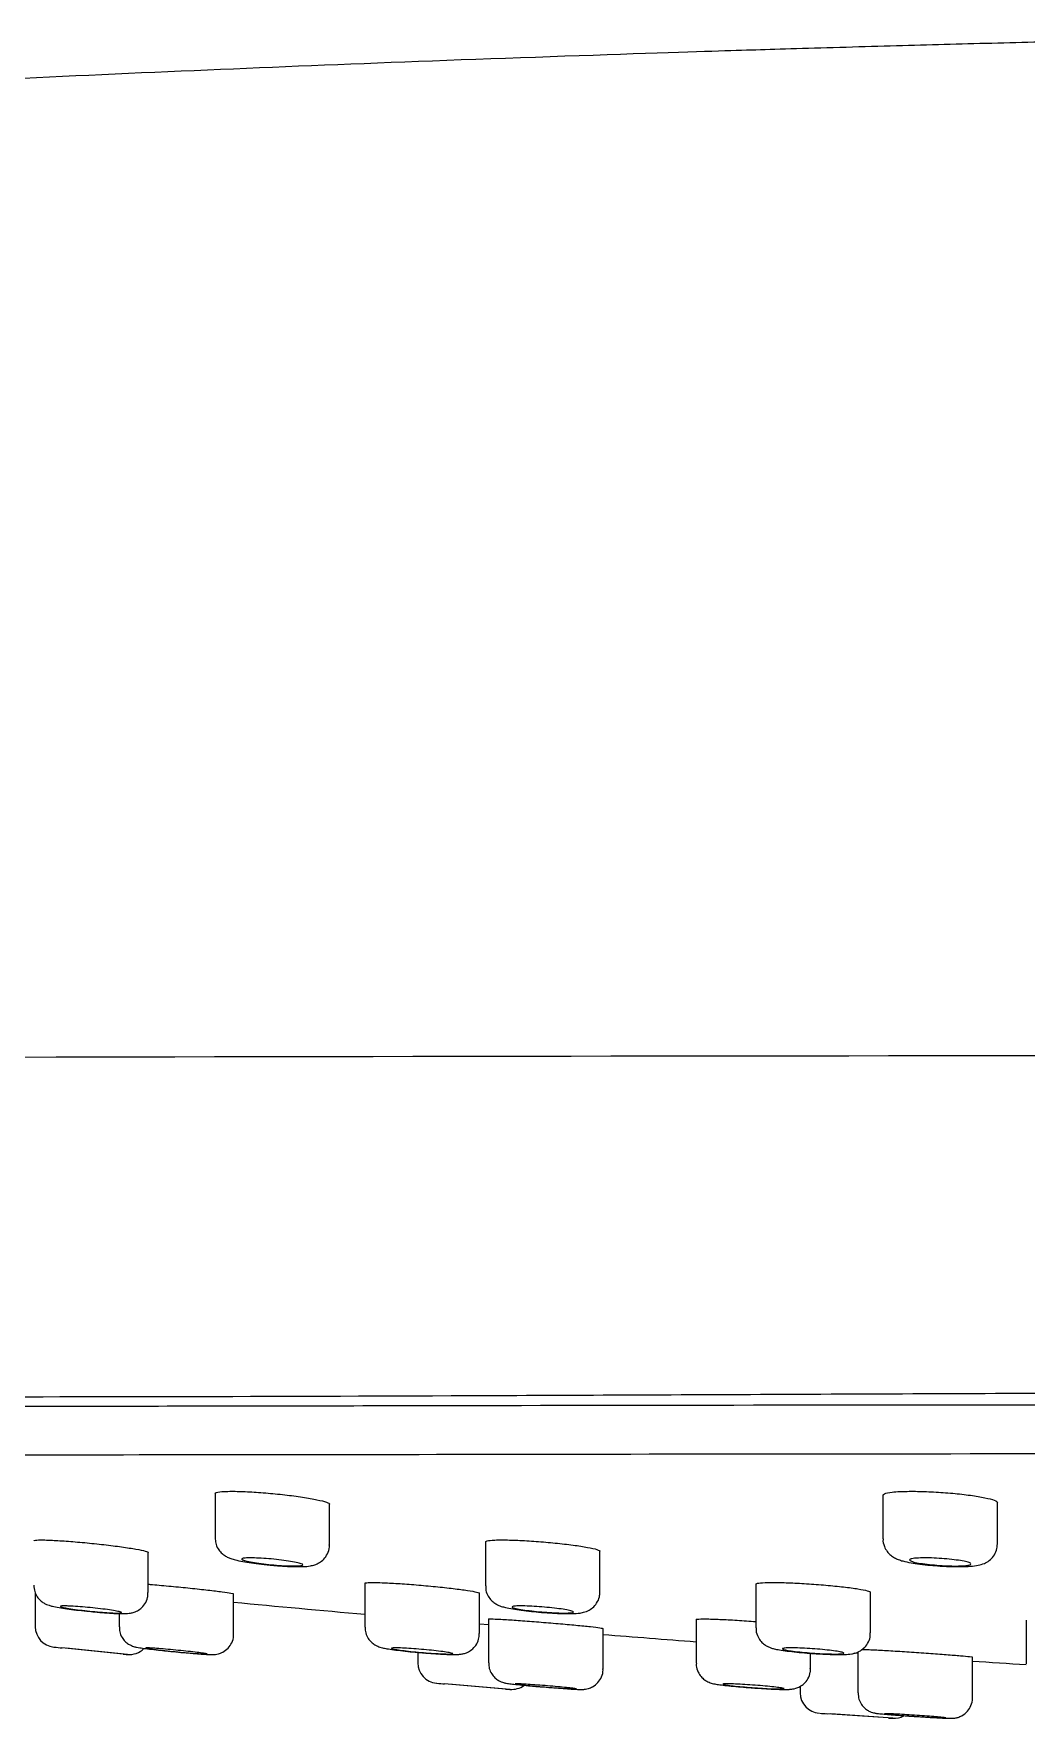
# Model space of a CAD drawing. Header units: millimetres. Extents: x -60 to 7633, y -2614 to 2146.
# Drawn here: x 7092.81 to 7117.08, y -807.65 to -766.47 of the extents above; entities that cross this region are included whole.
import ezdxf

# ---------------------------------------------------------------- set-up
doc = ezdxf.new("R2010")
doc.units = ezdxf.units.MM
doc.layers.get('0').update_dxf_attribs({"color": 250})

msp = doc.modelspace()

# ---------------------------------------------------------------- linework, layer by layer
at = {"linetype": 'Continuous'}
for p, q in [((7097.244, -802.152), (7097.244, -803.239)), ((7100.044, -803.406), (7100.044, -802.413)), ((7113.574, -802.188), (7113.574, -803.263)), ((7116.374, -803.381), (7116.374, -802.374)), ((7095.61, -804.575), (7095.61, -803.591)), ((7103.855, -803.334), (7103.855, -804.412)), ((7106.655, -804.559), (7106.655, -803.564)), ((7100.908, -804.345), (7100.908, -805.422)), ((7110.467, -804.367), (7110.467, -805.436)), ((7092.849, -804.579), (7092.849, -805.409)), ((7097.699, -805.586), (7097.699, -804.602)), ((7103.708, -805.577), (7103.708, -804.589)), ((7113.267, -805.563), (7113.267, -804.566)), ((7094.899, -805.087), (7094.899, -805.413)), ((7103.931, -805.366), (7103.709, -805.347)), ((7103.93, -805.223), (7103.93, -806.293)), ((7109.005, -805.233), (7109.005, -806.301)), ((7117.078, -805.252), (7117.078, -806.313)), ((7106.73, -806.439), (7106.73, -805.453)), ((7094.999, -806.077), (7093.499, -805.927)), ((7095.1, -806.087), (7093.601, -805.937)), ((7102.199, -806.036), (7102.199, -806.29)), ((7111.805, -806.432), (7111.805, -806.069)), ((7112.962, -806.061), (7112.882, -806.055)), ((7112.961, -806.025), (7112.961, -807.026)), ((7115.761, -807.146), (7115.761, -806.152)), ((7104.349, -806.932), (7102.849, -806.805)), ((7104.458, -806.941), (7102.949, -806.813)), ((7111.549, -806.869), (7111.549, -807.024)), ((7113.699, -807.639), (7112.199, -807.535)), ((7113.815, -807.647), (7112.302, -807.542))]:
    msp.add_line(p, q, dxfattribs=at)
for centre, radius, start, end in [((7129.093, -16768.077), 15976.624, 89.909246, 90.1316286), ((7154.399, -208.104), 599.393, 264.571904, 264.879957), ((7093.349, -805.409), 0.5, 180.1011, 264.2623), ((7154.399, -208.104), 599.393, 265.438513, 265.656632), ((7154.399, -207.518), 601.5, 264.171009, 264.189805), ((7154.399, -207.518), 601.5, 264.332432, 264.34154), ((7095.149, -805.59), 0.5, 264.2568, 315.3261), ((7102.699, -806.29), 0.5, 180.1432, 265.1574), ((7154.399, -208.104), 599.393, 266.304077, 266.430157), ((7154.399, -207.518), 601.5, 265.066342, 265.084388), ((7154.399, -207.518), 601.5, 265.226817, 265.236495), ((7104.499, -806.442), 0.5, 265.1517, 306.2691), ((7112.049, -807.024), 0.5, 180.1668, 266.0519), ((7154.399, -207.518), 601.5, 265.960458, 265.977764), ((7154.399, -207.518), 601.5, 266.120043, 266.130366), ((7113.849, -807.148), 0.5, 266.0456, 297.5573)]:
    msp.add_arc(centre, radius, start, end, dxfattribs=at)
for points, degree, knots in [([(7127.257, -766.474), (7118.468, -766.622), (7098.662, -767.128), (7073.865, -768.282), (7058.15, -769.732), (7038.856, -773.618), (7025.044, -777.536), (7017.675, -780.388), (7010.785, -783.607), (7002.498, -788.839), (6998.283, -792.668), (6995.902, -796.268), (6994.839, -799.411), (6994.592, -801.412)], 5, [0, 0, 0, 0, 0, 0, 0.147341, 0.317911, 0.380189, 0.386233, 0.619866, 0.698425, 0.711448, 0.785786, 1, 1, 1, 1, 1, 1]), ([(7063.667, -799.741), (7063.684, -799.741), (7064.281, -799.762), (7066.572, -799.731), (7068.283, -799.708), (7071.699, -799.721), (7072.983, -799.727), (7075.782, -799.74), (7077.302, -799.747), (7080.581, -799.762), (7082.34, -799.77), (7086.099, -799.782), (7088.11, -799.786), (7094.443, -799.79), (7099.017, -799.778), (7106.388, -799.748), (7108.931, -799.736), (7114.194, -799.713), (7116.904, -799.702), (7125.121, -799.679), (7130.771, -799.677), (7139.503, -799.707), (7142.468, -799.722), (7148.419, -799.75), (7151.404, -799.762), (7154.399, -799.762)], 3, [0.00188, 0.00188, 0.00188, 0.00188, 0.125, 0.125, 0.25, 0.25, 0.3125, 0.3125, 0.375, 0.375, 0.4375, 0.4375, 0.5, 0.5, 0.625, 0.625, 0.6875, 0.6875, 0.75, 0.75, 0.875, 0.875, 0.9375, 0.9375, 1, 1, 1, 1]), ([(7244.565, -800.028), (7244.565, -800.028), (7244.418, -800.025), (7243.832, -800.017), (7243.391, -800.012), (7241.644, -799.998), (7239.928, -799.991), (7235.417, -799.992), (7232.582, -799.999), (7226.022, -800.017), (7222.293, -800.028), (7216.02, -800.028), (7213.803, -800.025), (7209.224, -800.017), (7206.856, -800.012), (7199.525, -799.998), (7194.334, -799.991), (7183.325, -799.992), (7177.688, -799.999), (7169.045, -800.013), (7166.132, -800.017), (7160.242, -800.025), (7157.255, -800.028), (7148.391, -800.028), (7142.547, -800.017), (7130.99, -799.999), (7125.247, -799.991), (7114.384, -799.992), (7109.201, -799.999), (7101.809, -800.013), (7099.413, -800.018), (7094.854, -800.025), (7092.678, -800.028), (7088.529, -800.028), (7086.555, -800.025), (7082.814, -800.017), (7081.038, -800.012), (7076.099, -799.998), (7073.335, -799.991), (7069.962, -799.991), (7068.968, -799.993), (7067.246, -799.999), (7066.525, -800.003), (7064.807, -800.017), (7064.233, -800.028), (7064.233, -800.028)], 3, [0, 0, 0, 0, 0.015625, 0.015625, 0.03125, 0.03125, 0.0625, 0.0625, 0.09375, 0.09375, 0.125, 0.125, 0.140625, 0.140625, 0.15625, 0.15625, 0.1875, 0.1875, 0.21875, 0.21875, 0.234375, 0.234375, 0.25, 0.25, 0.28125, 0.28125, 0.3125, 0.3125, 0.34375, 0.34375, 0.359375, 0.359375, 0.375, 0.375, 0.390625, 0.390625, 0.40625, 0.40625, 0.4375, 0.4375, 0.453125, 0.453125, 0.46875, 0.46875, 0.4999856, 0.4999856, 0.4999856, 0.4999856]), ([(7068.148, -801.205), (7068.148, -801.205), (7068.148, -801.205), (7068.15, -801.205), (7068.293, -801.203), (7068.855, -801.197), (7069.274, -801.193), (7070.929, -801.183), (7072.562, -801.178), (7076.924, -801.178), (7079.602, -801.184), (7084.291, -801.193), (7085.969, -801.197), (7089.559, -801.203), (7091.482, -801.205), (7097.495, -801.205), (7101.845, -801.197), (7111.215, -801.183), (7116.284, -801.178), (7126.696, -801.178), (7132.074, -801.183), (7140.406, -801.193), (7143.236, -801.197), (7148.864, -801.203), (7151.675, -801.205), (7160.103, -801.205), (7165.735, -801.197), (7176.889, -801.183), (7182.27, -801.178), (7190.06, -801.178), (7192.609, -801.18), (7197.609, -801.184), (7200.058, -801.187), (7207.094, -801.197), (7211.434, -801.205), (7217.416, -801.205), (7219.331, -801.203), (7222.928, -801.197), (7224.605, -801.193), (7229.285, -801.183), (7231.937, -801.178), (7235.193, -801.178), (7236.149, -801.18), (7237.778, -801.184), (7238.456, -801.187), (7240.091, -801.197), (7240.65, -801.205), (7240.65, -801.205)], 3, [0.4998866, 0.4998866, 0.4998866, 0.4998866, 0.5, 0.5, 0.515625, 0.515625, 0.53125, 0.53125, 0.5625, 0.5625, 0.59375, 0.59375, 0.609375, 0.609375, 0.625, 0.625, 0.65625, 0.65625, 0.6875, 0.6875, 0.71875, 0.71875, 0.734375, 0.734375, 0.75, 0.75, 0.78125, 0.78125, 0.8125, 0.8125, 0.828125, 0.828125, 0.84375, 0.84375, 0.875, 0.875, 0.890625, 0.890625, 0.90625, 0.90625, 0.9375, 0.9375, 0.953125, 0.953125, 0.96875, 0.96875, 1, 1, 1, 1]), ([(7097.244, -802.154), (7097.244, -802.144), (7097.257, -802.135), (7097.283, -802.127), (7097.321, -802.116), (7097.384, -802.108), (7097.47, -802.104), (7097.523, -802.101), (7097.585, -802.1), (7097.654, -802.1)], 3, [0.8753851, 0.8753851, 0.8753851, 0.8753851, 0.9134737, 0.9134737, 0.9134737, 0.9671062, 0.9671062, 0.9671062, 1, 1, 1, 1]), ([(7097.654, -802.1), (7097.764, -802.1), (7097.894, -802.103), (7098.034, -802.11), (7098.174, -802.117), (7098.328, -802.127), (7098.482, -802.14), (7098.637, -802.153), (7098.796, -802.169), (7098.948, -802.186), (7099.101, -802.203), (7099.249, -802.223), (7099.382, -802.243), (7099.516, -802.264), (7099.637, -802.285), (7099.736, -802.306), (7099.835, -802.327), (7099.913, -802.347), (7099.966, -802.366), (7100.017, -802.385), (7100.044, -802.402), (7100.044, -802.417)], 3, [0, 0, 0, 0, 0.0531203, 0.0531203, 0.0531203, 0.1062277, 0.1062277, 0.1062277, 0.1595396, 0.1595396, 0.1595396, 0.2132969, 0.2132969, 0.2132969, 0.2674801, 0.2674801, 0.2674801, 0.3218831, 0.3218831, 0.3218831, 0.375433, 0.375433, 0.375433, 0.375433]), ([(7113.574, -802.193), (7113.574, -802.18), (7113.587, -802.168), (7113.613, -802.158), (7113.649, -802.143), (7113.713, -802.13), (7113.799, -802.12), (7113.852, -802.114), (7113.915, -802.109), (7113.985, -802.106)], 3, [0.8749965, 0.8749965, 0.8749965, 0.8749965, 0.9125318, 0.9125318, 0.9125318, 0.9665301, 0.9665301, 0.9665301, 1, 1, 1, 1]), ([(7113.985, -802.106), (7114.095, -802.101), (7114.225, -802.099), (7114.365, -802.1), (7114.505, -802.102), (7114.659, -802.107), (7114.813, -802.115), (7114.967, -802.123), (7115.127, -802.135), (7115.278, -802.149), (7115.43, -802.163), (7115.578, -802.179), (7115.71, -802.198), (7115.844, -802.216), (7115.965, -802.236), (7116.063, -802.257), (7116.162, -802.277), (7116.241, -802.299), (7116.294, -802.319), (7116.347, -802.34), (7116.374, -802.36), (7116.374, -802.379)], 3, [0, 0, 0, 0, 0.0530304, 0.0530304, 0.0530304, 0.106059, 0.106059, 0.106059, 0.1591347, 0.1591347, 0.1591347, 0.2125356, 0.2125356, 0.2125356, 0.2663948, 0.2663948, 0.2663948, 0.3206492, 0.3206492, 0.3206492, 0.3750186, 0.3750186, 0.3750186, 0.3750186]), ([(7092.81, -803.31), (7092.81, -803.304), (7092.825, -803.298), (7092.852, -803.295), (7092.89, -803.29), (7092.955, -803.287), (7093.041, -803.289), (7093.094, -803.289), (7093.155, -803.291), (7093.224, -803.294)], 3, [0.8748665, 0.8748665, 0.8748665, 0.8748665, 0.9139893, 0.9139893, 0.9139893, 0.9673672, 0.9673672, 0.9673672, 1, 1, 1, 1]), ([(7093.224, -803.294), (7093.335, -803.299), (7093.466, -803.307), (7093.607, -803.317), (7093.748, -803.327), (7093.902, -803.34), (7094.057, -803.355), (7094.213, -803.37), (7094.373, -803.386), (7094.525, -803.404), (7094.678, -803.421), (7094.827, -803.44), (7094.96, -803.458), (7095.093, -803.477), (7095.213, -803.495), (7095.311, -803.512), (7095.409, -803.53), (7095.486, -803.546), (7095.537, -803.56), (7095.585, -803.573), (7095.61, -803.584), (7095.61, -803.593)], 3, [0, 0, 0, 0, 0.0534454, 0.0534454, 0.0534454, 0.1068746, 0.1068746, 0.1068746, 0.1605459, 0.1605459, 0.1605459, 0.2145636, 0.2145636, 0.2145636, 0.2687927, 0.2687927, 0.2687927, 0.3230027, 0.3230027, 0.3230027, 0.3749402, 0.3749402, 0.3749402, 0.3749402]), ([(7097.251, -803.24), (7097.251, -803.286), (7097.252, -803.373), (7097.311, -803.501), (7097.392, -803.604), (7097.482, -803.675), (7097.572, -803.722), (7097.666, -803.756), (7097.788, -803.789), (7097.963, -803.824), (7098.188, -803.858), (7098.409, -803.886), (7098.538, -803.898), (7098.592, -803.903)], 3, [0, 0, 0, 0, 0.06567, 0.14358, 0.211603, 0.274226, 0.336114, 0.41038, 0.518566, 0.656192, 0.787077, 0.924409, 1, 1, 1, 1]), ([(7103.855, -803.336), (7103.855, -803.327), (7103.869, -803.319), (7103.895, -803.312), (7103.932, -803.303), (7103.996, -803.296), (7104.081, -803.292), (7104.134, -803.289), (7104.196, -803.288), (7104.265, -803.288)], 3, [0.8753129, 0.8753129, 0.8753129, 0.8753129, 0.9133587, 0.9133587, 0.9133587, 0.9670069, 0.9670069, 0.9670069, 1, 1, 1, 1]), ([(7104.265, -803.288), (7104.375, -803.288), (7104.506, -803.291), (7104.646, -803.297), (7104.787, -803.303), (7104.94, -803.312), (7105.095, -803.324), (7105.25, -803.335), (7105.41, -803.349), (7105.562, -803.364), (7105.714, -803.38), (7105.863, -803.397), (7105.996, -803.415), (7106.129, -803.433), (7106.25, -803.451), (7106.348, -803.47), (7106.447, -803.488), (7106.526, -803.506), (7106.577, -803.523), (7106.629, -803.539), (7106.655, -803.554), (7106.655, -803.567)], 3, [0, 0, 0, 0, 0.0532509, 0.0532509, 0.0532509, 0.1064918, 0.1064918, 0.1064918, 0.1598921, 0.1598921, 0.1598921, 0.2136386, 0.2136386, 0.2136386, 0.2677151, 0.2677151, 0.2677151, 0.3219608, 0.3219608, 0.3219608, 0.3753562, 0.3753562, 0.3753562, 0.3753562]), ([(7113.576, -803.261), (7113.576, -803.266), (7113.566, -803.324), (7113.6, -803.441), (7113.669, -803.571), (7113.761, -803.665), (7113.857, -803.729), (7113.956, -803.773), (7114.078, -803.811), (7114.245, -803.846), (7114.474, -803.881), (7114.725, -803.909), (7114.886, -803.92), (7114.975, -803.926)], 3, [0, 0, 0, 0, 0.006766, 0.09614, 0.170721, 0.238151, 0.303521, 0.374694, 0.464926, 0.610703, 0.741498, 0.878445, 1, 1, 1, 1]), ([(7098.592, -803.903), (7098.634, -803.907), (7098.751, -803.918), (7098.965, -803.933), (7099.198, -803.942), (7099.406, -803.941), (7099.545, -803.931), (7099.679, -803.901), (7099.797, -803.849), (7099.911, -803.76), (7100, -803.629), (7100.047, -803.498), (7100.039, -803.426), (7100.037, -803.406)], 3, [0, 0, 0, 0, 0.056163, 0.183844, 0.312891, 0.445946, 0.591915, 0.66664, 0.735736, 0.805968, 0.886308, 0.973096, 1, 1, 1, 1]), ([(7114.975, -803.926), (7114.983, -803.927), (7115.072, -803.933), (7115.261, -803.94), (7115.502, -803.942), (7115.721, -803.933), (7115.885, -803.915), (7116.036, -803.875), (7116.173, -803.798), (7116.282, -803.688), (7116.36, -803.542), (7116.368, -803.44), (7116.371, -803.382)], 3, [0, 0, 0, 0, 0.010807, 0.143399, 0.277543, 0.414955, 0.564894, 0.674155, 0.753961, 0.831762, 0.918593, 1, 1, 1, 1]), ([(7098.113, -803.727), (7098.172, -803.727), (7098.242, -803.729), (7098.317, -803.733), (7098.392, -803.737), (7098.475, -803.742), (7098.557, -803.749), (7098.64, -803.756), (7098.725, -803.764), (7098.807, -803.773), (7098.889, -803.783), (7098.968, -803.793), (7099.039, -803.804), (7099.111, -803.815), (7099.176, -803.826), (7099.229, -803.837), (7099.282, -803.848), (7099.324, -803.86), (7099.352, -803.87), (7099.38, -803.88), (7099.394, -803.889), (7099.394, -803.897), (7099.393, -803.905), (7099.378, -803.911), (7099.35, -803.916), (7099.321, -803.921), (7099.279, -803.924), (7099.226, -803.925), (7099.174, -803.926), (7099.109, -803.926), (7099.038, -803.923), (7098.968, -803.921), (7098.888, -803.916), (7098.807, -803.91), (7098.726, -803.904), (7098.641, -803.897), (7098.558, -803.888), (7098.475, -803.88), (7098.392, -803.87), (7098.317, -803.859), (7098.241, -803.849), (7098.171, -803.837), (7098.112, -803.826), (7098.052, -803.815), (7098.002, -803.804), (7097.966, -803.793), (7097.93, -803.783), (7097.906, -803.773), (7097.898, -803.764), (7097.889, -803.755), (7097.895, -803.748), (7097.915, -803.742), (7097.935, -803.736), (7097.969, -803.732), (7098.015, -803.73), (7098.043, -803.728), (7098.077, -803.727), (7098.113, -803.727)], 3, [0, 0, 0, 0, 0.053125, 0.053125, 0.053125, 0.106236, 0.106236, 0.106236, 0.159551, 0.159551, 0.159551, 0.213308, 0.213308, 0.213308, 0.267487, 0.267487, 0.267487, 0.321885, 0.321885, 0.321885, 0.376196, 0.376196, 0.376196, 0.430151, 0.430151, 0.430151, 0.48364, 0.48364, 0.48364, 0.536762, 0.536762, 0.536762, 0.589776, 0.589776, 0.589776, 0.64298, 0.64298, 0.64298, 0.696591, 0.696591, 0.696591, 0.750652, 0.750652, 0.750652, 0.805012, 0.805012, 0.805012, 0.859384, 0.859384, 0.859384, 0.91347, 0.91347, 0.91347, 0.967103, 0.967103, 0.967103, 1, 1, 1, 1]), ([(7114.442, -803.731), (7114.5, -803.728), (7114.57, -803.727), (7114.645, -803.728), (7114.72, -803.728), (7114.802, -803.731), (7114.884, -803.735), (7114.967, -803.74), (7115.052, -803.746), (7115.133, -803.753), (7115.215, -803.761), (7115.294, -803.769), (7115.365, -803.779), (7115.437, -803.789), (7115.502, -803.8), (7115.555, -803.811), (7115.608, -803.822), (7115.651, -803.833), (7115.68, -803.844), (7115.708, -803.855), (7115.724, -803.866), (7115.724, -803.876), (7115.725, -803.885), (7115.71, -803.894), (7115.682, -803.902), (7115.654, -803.909), (7115.613, -803.915), (7115.56, -803.919), (7115.507, -803.923), (7115.443, -803.925), (7115.372, -803.926), (7115.301, -803.926), (7115.222, -803.925), (7115.141, -803.921), (7115.06, -803.918), (7114.975, -803.913), (7114.892, -803.906), (7114.809, -803.9), (7114.727, -803.892), (7114.652, -803.883), (7114.576, -803.874), (7114.506, -803.863), (7114.446, -803.853), (7114.386, -803.842), (7114.336, -803.831), (7114.299, -803.819), (7114.262, -803.808), (7114.238, -803.797), (7114.229, -803.787), (7114.219, -803.777), (7114.224, -803.767), (7114.244, -803.759), (7114.263, -803.751), (7114.297, -803.744), (7114.342, -803.738), (7114.371, -803.735), (7114.404, -803.733), (7114.442, -803.731)], 3, [0, 0, 0, 0, 0.053035, 0.053035, 0.053035, 0.106069, 0.106069, 0.106069, 0.159146, 0.159146, 0.159146, 0.212543, 0.212543, 0.212543, 0.266394, 0.266394, 0.266394, 0.32064, 0.32064, 0.32064, 0.375047, 0.375047, 0.375047, 0.429304, 0.429304, 0.429304, 0.483166, 0.483166, 0.483166, 0.536567, 0.536567, 0.536567, 0.589644, 0.589644, 0.589644, 0.642673, 0.642673, 0.642673, 0.695947, 0.695947, 0.695947, 0.749653, 0.749653, 0.749653, 0.803794, 0.803794, 0.803794, 0.858182, 0.858182, 0.858182, 0.912518, 0.912518, 0.912518, 0.96652, 0.96652, 0.96652, 1, 1, 1, 1]), ([(7092.813, -804.397), (7092.817, -804.454), (7092.825, -804.547), (7092.89, -804.677), (7092.971, -804.769), (7093.055, -804.83), (7093.13, -804.867), (7093.2, -804.892), (7093.287, -804.914), (7093.418, -804.94), (7093.618, -804.971), (7093.848, -805.001), (7094.041, -805.023), (7094.135, -805.032), (7094.15, -805.033)], 3, [0, 0, 0, 0, 0.08002, 0.152721, 0.21544, 0.270839, 0.318981, 0.367691, 0.444033, 0.583559, 0.711869, 0.846369, 0.978278, 1, 1, 1, 1]), ([(7095.603, -804.369), (7095.64, -804.372), (7095.677, -804.376), (7095.716, -804.379), (7095.858, -804.391), (7096.014, -804.405), (7096.17, -804.42), (7096.326, -804.435), (7096.487, -804.451), (7096.639, -804.467), (7096.792, -804.482), (7096.94, -804.499), (7097.071, -804.514), (7097.202, -804.529), (7097.321, -804.543), (7097.416, -804.556), (7097.51, -804.568), (7097.585, -804.579), (7097.633, -804.588), (7097.676, -804.596), (7097.699, -804.602), (7097.699, -804.605)], 3, [0.0391984, 0.0391984, 0.0391984, 0.0391984, 0.0537187, 0.0537187, 0.0537187, 0.1074241, 0.1074241, 0.1074241, 0.1613223, 0.1613223, 0.1613223, 0.2154025, 0.2154025, 0.2154025, 0.2695, 0.2695, 0.2695, 0.323441, 0.323441, 0.323441, 0.3725017, 0.3725017, 0.3725017, 0.3725017]), ([(7100.908, -804.347), (7100.908, -804.341), (7100.922, -804.336), (7100.952, -804.333), (7100.99, -804.329), (7101.056, -804.327), (7101.142, -804.328), (7101.196, -804.329), (7101.258, -804.33), (7101.328, -804.333)], 3, [0.8737552, 0.8737552, 0.8737552, 0.8737552, 0.9137407, 0.9137407, 0.9137407, 0.9671972, 0.9671972, 0.9671972, 1, 1, 1, 1]), ([(7101.328, -804.333), (7101.439, -804.337), (7101.571, -804.344), (7101.713, -804.353), (7101.854, -804.362), (7102.009, -804.373), (7102.164, -804.386), (7102.32, -804.399), (7102.48, -804.413), (7102.632, -804.429), (7102.785, -804.444), (7102.934, -804.46), (7103.066, -804.476), (7103.198, -804.492), (7103.317, -804.508), (7103.414, -804.522), (7103.511, -804.537), (7103.587, -804.551), (7103.636, -804.563), (7103.683, -804.574), (7103.708, -804.584), (7103.708, -804.591)], 3, [0, 0, 0, 0, 0.0535149, 0.0535149, 0.0535149, 0.1070176, 0.1070176, 0.1070176, 0.1607025, 0.1607025, 0.1607025, 0.2146456, 0.2146456, 0.2146456, 0.2687435, 0.2687435, 0.2687435, 0.3228235, 0.3228235, 0.3228235, 0.3738427, 0.3738427, 0.3738427, 0.3738427]), ([(7103.864, -804.412), (7103.863, -804.452), (7103.86, -804.535), (7103.915, -804.661), (7103.994, -804.767), (7104.083, -804.839), (7104.17, -804.886), (7104.254, -804.917), (7104.36, -804.946), (7104.514, -804.976), (7104.729, -805.007), (7104.971, -805.036), (7105.128, -805.05), (7105.215, -805.057)], 3, [0, 0, 0, 0, 0.056323, 0.135049, 0.202596, 0.263502, 0.320739, 0.38362, 0.472053, 0.612937, 0.742859, 0.878927, 1, 1, 1, 1]), ([(7110.467, -804.369), (7110.467, -804.361), (7110.48, -804.354), (7110.506, -804.348), (7110.543, -804.34), (7110.607, -804.334), (7110.692, -804.331), (7110.746, -804.329), (7110.808, -804.328), (7110.877, -804.328)], 3, [0.87525, 0.87525, 0.87525, 0.87525, 0.9132599, 0.9132599, 0.9132599, 0.9669221, 0.9669221, 0.9669221, 1, 1, 1, 1]), ([(7110.877, -804.328), (7110.987, -804.328), (7111.118, -804.33), (7111.259, -804.336), (7111.399, -804.341), (7111.553, -804.349), (7111.708, -804.358), (7111.863, -804.368), (7112.023, -804.38), (7112.175, -804.394), (7112.328, -804.407), (7112.477, -804.422), (7112.609, -804.437), (7112.743, -804.453), (7112.863, -804.469), (7112.961, -804.485), (7113.059, -804.5), (7113.138, -804.516), (7113.189, -804.53), (7113.24, -804.545), (7113.267, -804.558), (7113.267, -804.569)], 3, [0, 0, 0, 0, 0.0533649, 0.0533649, 0.0533649, 0.1067223, 0.1067223, 0.1067223, 0.1601994, 0.1601994, 0.1601994, 0.2139361, 0.2139361, 0.2139361, 0.2679193, 0.2679193, 0.2679193, 0.3220282, 0.3220282, 0.3220282, 0.3752895, 0.3752895, 0.3752895, 0.3752895]), ([(7093.682, -804.904), (7093.741, -804.907), (7093.811, -804.911), (7093.887, -804.917), (7093.962, -804.922), (7094.045, -804.929), (7094.128, -804.937), (7094.211, -804.945), (7094.297, -804.954), (7094.379, -804.963), (7094.461, -804.972), (7094.541, -804.982), (7094.612, -804.992), (7094.683, -805.002), (7094.748, -805.012), (7094.8, -805.021), (7094.852, -805.03), (7094.894, -805.039), (7094.921, -805.046), (7094.948, -805.053), (7094.961, -805.06), (7094.96, -805.065), (7094.959, -805.069), (7094.944, -805.073), (7094.915, -805.074), (7094.886, -805.076), (7094.844, -805.076), (7094.791, -805.075), (7094.738, -805.073), (7094.673, -805.07), (7094.602, -805.065), (7094.531, -805.06), (7094.452, -805.054), (7094.37, -805.047), (7094.288, -805.04), (7094.203, -805.032), (7094.12, -805.023), (7094.036, -805.014), (7093.953, -805.004), (7093.878, -804.994), (7093.802, -804.984), (7093.732, -804.974), (7093.673, -804.965), (7093.614, -804.955), (7093.565, -804.946), (7093.529, -804.938), (7093.494, -804.93), (7093.471, -804.923), (7093.464, -804.917), (7093.456, -804.912), (7093.462, -804.907), (7093.483, -804.905), (7093.503, -804.902), (7093.538, -804.901), (7093.584, -804.901), (7093.612, -804.902), (7093.645, -804.903), (7093.682, -804.904)], 3, [0, 0, 0, 0, 0.053447, 0.053447, 0.053447, 0.106878, 0.106878, 0.106878, 0.160549, 0.160549, 0.160549, 0.214564, 0.214564, 0.214564, 0.268789, 0.268789, 0.268789, 0.322996, 0.322996, 0.322996, 0.376961, 0.376961, 0.376961, 0.430571, 0.430571, 0.430571, 0.483869, 0.483869, 0.483869, 0.537034, 0.537034, 0.537034, 0.590303, 0.590303, 0.590303, 0.643863, 0.643863, 0.643863, 0.697778, 0.697778, 0.697778, 0.751959, 0.751959, 0.751959, 0.806198, 0.806198, 0.806198, 0.860258, 0.860258, 0.860258, 0.913981, 0.913981, 0.913981, 0.967362, 0.967362, 0.967362, 1, 1, 1, 1]), ([(7094.15, -805.033), (7094.228, -805.041), (7094.375, -805.056), (7094.61, -805.074), (7094.825, -805.087), (7095, -805.091), (7095.106, -805.089), (7095.219, -805.071), (7095.325, -805.035), (7095.436, -804.965), (7095.536, -804.854), (7095.602, -804.713), (7095.604, -804.621), (7095.604, -804.575)], 3, [0, 0, 0, 0, 0.103366, 0.226929, 0.351966, 0.480729, 0.609043, 0.664126, 0.72155, 0.784902, 0.857358, 0.939751, 1, 1, 1, 1]), ([(7104.725, -804.901), (7104.784, -804.901), (7104.854, -804.903), (7104.929, -804.906), (7105.004, -804.909), (7105.087, -804.914), (7105.169, -804.92), (7105.252, -804.926), (7105.338, -804.934), (7105.419, -804.942), (7105.501, -804.95), (7105.581, -804.959), (7105.652, -804.969), (7105.724, -804.978), (7105.788, -804.988), (7105.841, -804.998), (7105.894, -805.008), (7105.936, -805.018), (7105.964, -805.026), (7105.991, -805.035), (7106.006, -805.044), (7106.005, -805.05), (7106.005, -805.057), (7105.99, -805.063), (7105.961, -805.067), (7105.933, -805.072), (7105.891, -805.074), (7105.838, -805.075), (7105.785, -805.076), (7105.721, -805.076), (7105.65, -805.073), (7105.579, -805.071), (7105.499, -805.067), (7105.418, -805.062), (7105.337, -805.057), (7105.251, -805.05), (7105.168, -805.043), (7105.085, -805.035), (7105.003, -805.026), (7104.927, -805.017), (7104.852, -805.008), (7104.781, -804.998), (7104.722, -804.988), (7104.663, -804.978), (7104.613, -804.968), (7104.577, -804.959), (7104.541, -804.95), (7104.518, -804.941), (7104.509, -804.933), (7104.501, -804.926), (7104.506, -804.919), (7104.526, -804.914), (7104.546, -804.909), (7104.58, -804.905), (7104.626, -804.903), (7104.655, -804.902), (7104.688, -804.901), (7104.725, -804.901)], 3, [0, 0, 0, 0, 0.053254, 0.053254, 0.053254, 0.106498, 0.106498, 0.106498, 0.159901, 0.159901, 0.159901, 0.213647, 0.213647, 0.213647, 0.267721, 0.267721, 0.267721, 0.321963, 0.321963, 0.321963, 0.376136, 0.376136, 0.376136, 0.430033, 0.430033, 0.430033, 0.48357, 0.48357, 0.48357, 0.536823, 0.536823, 0.536823, 0.589991, 0.589991, 0.589991, 0.643308, 0.643308, 0.643308, 0.696941, 0.696941, 0.696941, 0.750923, 0.750923, 0.750923, 0.805136, 0.805136, 0.805136, 0.859356, 0.859356, 0.859356, 0.913356, 0.913356, 0.913356, 0.967004, 0.967004, 0.967004, 1, 1, 1, 1]), ([(7105.215, -805.057), (7105.223, -805.058), (7105.311, -805.066), (7105.498, -805.078), (7105.737, -805.089), (7105.95, -805.091), (7106.099, -805.085), (7106.22, -805.069), (7106.348, -805.033), (7106.481, -804.951), (7106.583, -804.834), (7106.648, -804.694), (7106.649, -804.602), (7106.648, -804.558)], 3, [0, 0, 0, 0, 0.010894, 0.138364, 0.266282, 0.396217, 0.533426, 0.618213, 0.70681, 0.780675, 0.855862, 0.940459, 1, 1, 1, 1]), ([(7103.93, -805.223), (7103.93, -805.221), (7103.943, -805.219), (7103.967, -805.219), (7104.003, -805.219), (7104.065, -805.22), (7104.149, -805.224), (7104.201, -805.227), (7104.262, -805.23), (7104.329, -805.234)], 3, [0.8769875, 0.8769875, 0.8769875, 0.8769875, 0.9136928, 0.9136928, 0.9136928, 0.9671337, 0.9671337, 0.9671337, 1, 1, 1, 1]), ([(7104.329, -805.234), (7104.439, -805.241), (7104.57, -805.249), (7104.71, -805.259), (7104.851, -805.269), (7105.005, -805.281), (7105.16, -805.293), (7105.316, -805.306), (7105.477, -805.319), (7105.63, -805.333), (7105.783, -805.346), (7105.933, -805.36), (7106.067, -805.372), (7106.201, -805.385), (7106.322, -805.397), (7106.421, -805.408), (7106.519, -805.419), (7106.598, -805.429), (7106.65, -805.436), (7106.702, -805.444), (7106.73, -805.45), (7106.73, -805.453), (7106.73, -805.453), (7106.73, -805.453), (7106.73, -805.453)], 3, [0, 0, 0, 0, 0.0536981, 0.0536981, 0.0536981, 0.1073868, 0.1073868, 0.1073868, 0.1612137, 0.1612137, 0.1612137, 0.2151784, 0.2151784, 0.2151784, 0.2691667, 0.2691667, 0.2691667, 0.3230535, 0.3230535, 0.3230535, 0.3767584, 0.3767584, 0.3767584, 0.376991, 0.376991, 0.376991, 0.376991]), ([(7109.005, -805.235), (7109.005, -805.23), (7109.018, -805.227), (7109.043, -805.224), (7109.08, -805.22), (7109.143, -805.218), (7109.227, -805.219), (7109.28, -805.219), (7109.341, -805.221), (7109.41, -805.223)], 3, [0.87612, 0.87612, 0.87612, 0.87612, 0.9135034, 0.9135034, 0.9135034, 0.9670387, 0.9670387, 0.9670387, 1, 1, 1, 1]), ([(7109.41, -805.223), (7109.52, -805.226), (7109.651, -805.232), (7109.791, -805.239), (7109.932, -805.247), (7110.086, -805.256), (7110.241, -805.267), (7110.316, -805.272), (7110.392, -805.277), (7110.468, -805.283)], 3, [0, 0, 0, 0, 0.0535619, 0.0535619, 0.0535619, 0.1071152, 0.1071152, 0.1071152, 0.1329551, 0.1329551, 0.1329551, 0.1329551]), ([(7094.907, -805.413), (7094.906, -805.457), (7094.906, -805.542), (7094.962, -805.667), (7095.039, -805.766), (7095.122, -805.832), (7095.197, -805.872), (7095.253, -805.892), (7095.295, -805.904), (7095.342, -805.914), (7095.41, -805.925), (7095.541, -805.943), (7095.736, -805.967), (7095.937, -805.989), (7096.055, -806.001), (7096.101, -806.005)], 3, [0, 0, 0, 0, 0.065257, 0.14447, 0.211178, 0.268232, 0.315766, 0.351305, 0.381585, 0.424522, 0.516959, 0.651936, 0.795188, 0.931905, 1, 1, 1, 1]), ([(7096.101, -806.005), (7096.145, -806.01), (7096.261, -806.022), (7096.478, -806.042), (7096.712, -806.062), (7096.916, -806.078), (7097.08, -806.088), (7097.159, -806.091), (7097.245, -806.088), (7097.337, -806.071), (7097.449, -806.028), (7097.568, -805.938), (7097.659, -805.801), (7097.703, -805.673), (7097.694, -805.603), (7097.692, -805.586)], 3, [0, 0, 0, 0, 0.055642, 0.167488, 0.278782, 0.390859, 0.504497, 0.624212, 0.672222, 0.707229, 0.759907, 0.832317, 0.901594, 0.978673, 1, 1, 1, 1]), ([(7100.914, -805.423), (7100.915, -805.474), (7100.919, -805.564), (7100.98, -805.692), (7101.06, -805.788), (7101.145, -805.852), (7101.22, -805.889), (7101.284, -805.912), (7101.353, -805.93), (7101.449, -805.949), (7101.608, -805.973), (7101.825, -806), (7102.076, -806.026), (7102.232, -806.04), (7102.32, -806.047)], 3, [0, 0, 0, 0, 0.068958, 0.140547, 0.201645, 0.254986, 0.300582, 0.341633, 0.397011, 0.494035, 0.620253, 0.754395, 0.881637, 1, 1, 1, 1]), ([(7102.32, -806.047), (7102.325, -806.048), (7102.41, -806.056), (7102.589, -806.068), (7102.817, -806.082), (7103.014, -806.09), (7103.143, -806.09), (7103.233, -806.085), (7103.32, -806.071), (7103.42, -806.037), (7103.527, -805.972), (7103.628, -805.864), (7103.697, -805.723), (7103.701, -805.627), (7103.702, -805.577)], 3, [0, 0, 0, 0, 0.006956, 0.133756, 0.26153, 0.390731, 0.524547, 0.60474, 0.658857, 0.710628, 0.77531, 0.847869, 0.931884, 1, 1, 1, 1]), ([(7110.474, -805.436), (7110.472, -805.462), (7110.467, -805.535), (7110.511, -805.657), (7110.587, -805.77), (7110.675, -805.849), (7110.76, -805.899), (7110.84, -805.93), (7110.926, -805.954), (7111.044, -805.978), (7111.226, -806.005), (7111.455, -806.031), (7111.67, -806.051), (7111.785, -806.058), (7111.823, -806.061)], 3, [0, 0, 0, 0, 0.036572, 0.118962, 0.187926, 0.248819, 0.304049, 0.356837, 0.428299, 0.542434, 0.674229, 0.813005, 0.946273, 1, 1, 1, 1]), ([(7111.823, -806.061), (7111.879, -806.065), (7112.007, -806.074), (7112.229, -806.085), (7112.454, -806.091), (7112.649, -806.089), (7112.771, -806.081), (7112.891, -806.057), (7112.998, -806.016), (7113.11, -805.938), (7113.205, -805.821), (7113.263, -805.684), (7113.261, -805.599), (7113.259, -805.563)], 3, [0, 0, 0, 0, 0.074501, 0.200473, 0.327474, 0.458588, 0.601981, 0.663284, 0.726781, 0.792081, 0.867322, 0.951589, 1, 1, 1, 1]), ([(7095.77, -805.937), (7095.83, -805.941), (7095.901, -805.947), (7095.977, -805.953), (7096.052, -805.96), (7096.135, -805.967), (7096.219, -805.975), (7096.302, -805.983), (7096.388, -805.991), (7096.47, -806), (7096.552, -806.008), (7096.632, -806.017), (7096.703, -806.025), (7096.774, -806.033), (7096.838, -806.041), (7096.89, -806.048), (7096.942, -806.054), (7096.983, -806.06), (7097.01, -806.065), (7097.037, -806.07), (7097.05, -806.073), (7097.049, -806.075), (7097.047, -806.077), (7097.032, -806.078), (7097.003, -806.077), (7096.974, -806.076), (7096.931, -806.074), (7096.878, -806.071), (7096.825, -806.067), (7096.761, -806.062), (7096.69, -806.057), (7096.618, -806.051), (7096.538, -806.044), (7096.457, -806.036), (7096.374, -806.029), (7096.288, -806.021), (7096.205, -806.012), (7096.121, -806.004), (7096.038, -805.995), (7095.963, -805.987), (7095.888, -805.979), (7095.818, -805.971), (7095.759, -805.963), (7095.7, -805.956), (7095.652, -805.949), (7095.616, -805.944), (7095.582, -805.939), (7095.559, -805.934), (7095.552, -805.931), (7095.544, -805.928), (7095.551, -805.927), (7095.571, -805.927), (7095.592, -805.927), (7095.626, -805.928), (7095.672, -805.931), (7095.701, -805.932), (7095.734, -805.934), (7095.77, -805.937)], 3, [0, 0, 0, 0, 0.053707, 0.053707, 0.053707, 0.107401, 0.107401, 0.107401, 0.161288, 0.161288, 0.161288, 0.21536, 0.21536, 0.21536, 0.269458, 0.269458, 0.269458, 0.323407, 0.323407, 0.323407, 0.377099, 0.377099, 0.377099, 0.430541, 0.430541, 0.430541, 0.483849, 0.483849, 0.483849, 0.537196, 0.537196, 0.537196, 0.590737, 0.590737, 0.590737, 0.644544, 0.644544, 0.644544, 0.698573, 0.698573, 0.698573, 0.752683, 0.752683, 0.752683, 0.806694, 0.806694, 0.806694, 0.860472, 0.860472, 0.860472, 0.913984, 0.913984, 0.913984, 0.967316, 0.967316, 0.967316, 1, 1, 1, 1]), ([(7101.779, -805.929), (7101.838, -805.932), (7101.908, -805.935), (7101.984, -805.94), (7102.059, -805.945), (7102.142, -805.951), (7102.225, -805.957), (7102.309, -805.964), (7102.395, -805.972), (7102.476, -805.98), (7102.558, -805.988), (7102.638, -805.997), (7102.709, -806.005), (7102.78, -806.014), (7102.845, -806.022), (7102.897, -806.03), (7102.949, -806.038), (7102.991, -806.045), (7103.018, -806.052), (7103.045, -806.058), (7103.059, -806.064), (7103.058, -806.068), (7103.057, -806.072), (7103.041, -806.075), (7103.013, -806.076), (7102.984, -806.078), (7102.942, -806.078), (7102.889, -806.076), (7102.836, -806.075), (7102.771, -806.072), (7102.7, -806.068), (7102.629, -806.064), (7102.549, -806.059), (7102.468, -806.053), (7102.386, -806.047), (7102.3, -806.039), (7102.217, -806.032), (7102.133, -806.024), (7102.051, -806.015), (7101.975, -806.007), (7101.9, -805.998), (7101.83, -805.99), (7101.771, -805.982), (7101.712, -805.974), (7101.663, -805.966), (7101.627, -805.959), (7101.592, -805.952), (7101.569, -805.946), (7101.561, -805.941), (7101.553, -805.936), (7101.56, -805.932), (7101.58, -805.93), (7101.6, -805.927), (7101.634, -805.926), (7101.68, -805.927), (7101.709, -805.927), (7101.742, -805.928), (7101.779, -805.929)], 3, [0, 0, 0, 0, 0.053511, 0.053511, 0.053511, 0.10701, 0.10701, 0.10701, 0.160689, 0.160689, 0.160689, 0.214625, 0.214625, 0.214625, 0.268719, 0.268719, 0.268719, 0.322799, 0.322799, 0.322799, 0.376699, 0.376699, 0.376699, 0.430333, 0.430333, 0.430333, 0.483734, 0.483734, 0.483734, 0.537035, 0.537035, 0.537035, 0.590413, 0.590413, 0.590413, 0.644008, 0.644008, 0.644008, 0.69787, 0.69787, 0.69787, 0.751931, 0.751931, 0.751931, 0.806034, 0.806034, 0.806034, 0.860005, 0.860005, 0.860005, 0.913724, 0.913724, 0.913724, 0.967188, 0.967188, 0.967188, 1, 1, 1, 1]), ([(7111.336, -805.927), (7111.395, -805.927), (7111.466, -805.928), (7111.541, -805.931), (7111.616, -805.934), (7111.699, -805.938), (7111.782, -805.943), (7111.865, -805.948), (7111.95, -805.955), (7112.032, -805.962), (7112.114, -805.969), (7112.193, -805.977), (7112.265, -805.985), (7112.336, -805.993), (7112.4, -806.002), (7112.453, -806.011), (7112.506, -806.019), (7112.547, -806.027), (7112.575, -806.035), (7112.603, -806.043), (7112.617, -806.05), (7112.617, -806.056), (7112.616, -806.062), (7112.601, -806.067), (7112.573, -806.07), (7112.545, -806.074), (7112.502, -806.076), (7112.449, -806.077), (7112.397, -806.078), (7112.332, -806.077), (7112.261, -806.075), (7112.19, -806.074), (7112.111, -806.07), (7112.029, -806.066), (7111.947, -806.061), (7111.862, -806.055), (7111.779, -806.049), (7111.696, -806.042), (7111.613, -806.035), (7111.538, -806.027), (7111.462, -806.019), (7111.392, -806.01), (7111.333, -806.002), (7111.274, -805.993), (7111.224, -805.985), (7111.188, -805.977), (7111.152, -805.969), (7111.129, -805.961), (7111.12, -805.954), (7111.112, -805.948), (7111.118, -805.942), (7111.138, -805.938), (7111.158, -805.933), (7111.192, -805.93), (7111.238, -805.928), (7111.266, -805.927), (7111.299, -805.927), (7111.336, -805.927)], 3, [0, 0, 0, 0, 0.053367, 0.053367, 0.053367, 0.106727, 0.106727, 0.106727, 0.160206, 0.160206, 0.160206, 0.213942, 0.213942, 0.213942, 0.267924, 0.267924, 0.267924, 0.32203, 0.32203, 0.32203, 0.376084, 0.376084, 0.376084, 0.429932, 0.429932, 0.429932, 0.483511, 0.483511, 0.483511, 0.536878, 0.536878, 0.536878, 0.59018, 0.59018, 0.59018, 0.643595, 0.643595, 0.643595, 0.697246, 0.697246, 0.697246, 0.751159, 0.751159, 0.751159, 0.805244, 0.805244, 0.805244, 0.859333, 0.859333, 0.859333, 0.913258, 0.913258, 0.913258, 0.96692, 0.96692, 0.96692, 1, 1, 1, 1]), ([(7113.047, -805.963), (7113.084, -805.964), (7113.133, -805.965), (7113.193, -805.968), (7113.247, -805.97), (7113.309, -805.973), (7113.378, -805.976)], 3, [0.92991008, 0.92991008, 0.92991008, 0.92991008, 0.96698313, 0.96698313, 0.96698313, 1, 1, 1, 1]), ([(7113.378, -805.976), (7113.49, -805.981), (7113.622, -805.989), (7113.764, -805.997), (7113.905, -806.005), (7114.06, -806.015), (7114.216, -806.025), (7114.372, -806.035), (7114.533, -806.046), (7114.686, -806.057), (7114.838, -806.068), (7114.987, -806.079), (7115.119, -806.089), (7115.251, -806.1), (7115.37, -806.11), (7115.467, -806.118), (7115.563, -806.127), (7115.639, -806.135), (7115.689, -806.141), (7115.737, -806.146), (7115.761, -806.151), (7115.761, -806.153)], 3, [0, 0, 0, 0, 0.0537068, 0.0537068, 0.0537068, 0.1074072, 0.1074072, 0.1074072, 0.1611992, 0.1611992, 0.1611992, 0.2150794, 0.2150794, 0.2150794, 0.2689709, 0.2689709, 0.2689709, 0.3227913, 0.3227913, 0.3227913, 0.374176, 0.374176, 0.374176, 0.374176]), ([(7103.937, -806.294), (7103.937, -806.343), (7103.94, -806.431), (7104, -806.558), (7104.079, -806.654), (7104.162, -806.719), (7104.237, -806.756), (7104.294, -806.775), (7104.332, -806.785), (7104.373, -806.793), (7104.432, -806.802), (7104.547, -806.816), (7104.733, -806.835), (7104.941, -806.854), (7105.07, -806.866), (7105.13, -806.871)], 3, [0, 0, 0, 0, 0.071998, 0.150406, 0.216483, 0.272856, 0.319641, 0.354036, 0.381223, 0.416853, 0.496092, 0.630773, 0.774645, 0.91093, 1, 1, 1, 1]), ([(7105.13, -806.871), (7105.161, -806.873), (7105.263, -806.882), (7105.468, -806.899), (7105.705, -806.916), (7105.917, -806.93), (7106.085, -806.94), (7106.18, -806.943), (7106.239, -806.942), (7106.303, -806.937), (7106.382, -806.92), (7106.494, -806.873), (7106.611, -806.778), (7106.698, -806.636), (7106.737, -806.512), (7106.727, -806.449), (7106.726, -806.439)], 3, [0, 0, 0, 0, 0.038099, 0.148596, 0.259074, 0.370059, 0.482451, 0.597763, 0.653589, 0.68049, 0.716809, 0.765743, 0.841416, 0.911102, 0.988041, 1, 1, 1, 1]), ([(7109.012, -806.3), (7109.01, -806.323), (7109.004, -806.393), (7109.046, -806.513), (7109.119, -806.627), (7109.204, -806.705), (7109.286, -806.754), (7109.353, -806.78), (7109.41, -806.797), (7109.479, -806.812), (7109.582, -806.828), (7109.753, -806.848), (7109.971, -806.871), (7110.199, -806.89), (7110.332, -806.9), (7110.394, -806.904)], 3, [0, 0, 0, 0, 0.030805, 0.110824, 0.176834, 0.233762, 0.282915, 0.323059, 0.361407, 0.42167, 0.534694, 0.658814, 0.789798, 0.916856, 1, 1, 1, 1]), ([(7110.394, -806.904), (7110.425, -806.907), (7110.531, -806.915), (7110.73, -806.927), (7110.952, -806.938), (7111.141, -806.943), (7111.262, -806.942), (7111.349, -806.937), (7111.448, -806.916), (7111.548, -806.876), (7111.655, -806.799), (7111.748, -806.682), (7111.803, -806.547), (7111.799, -806.465), (7111.797, -806.432)], 3, [0, 0, 0, 0, 0.042026, 0.166155, 0.290884, 0.417984, 0.549462, 0.633034, 0.678726, 0.734894, 0.797822, 0.871672, 0.955685, 1, 1, 1, 1]), ([(7104.801, -806.813), (7104.861, -806.817), (7104.931, -806.821), (7105.007, -806.827), (7105.083, -806.832), (7105.166, -806.839), (7105.249, -806.845), (7105.333, -806.852), (7105.419, -806.859), (7105.501, -806.866), (7105.583, -806.873), (7105.663, -806.88), (7105.734, -806.887), (7105.805, -806.894), (7105.869, -806.901), (7105.921, -806.906), (7105.973, -806.912), (7106.014, -806.917), (7106.041, -806.921), (7106.068, -806.925), (7106.081, -806.928), (7106.08, -806.93), (7106.079, -806.931), (7106.064, -806.932), (7106.035, -806.931), (7106.006, -806.931), (7105.964, -806.929), (7105.911, -806.926), (7105.858, -806.923), (7105.793, -806.919), (7105.722, -806.914), (7105.65, -806.909), (7105.571, -806.903), (7105.489, -806.897), (7105.407, -806.891), (7105.32, -806.884), (7105.237, -806.877), (7105.154, -806.87), (7105.071, -806.862), (7104.995, -806.855), (7104.92, -806.848), (7104.85, -806.842), (7104.791, -806.835), (7104.733, -806.829), (7104.684, -806.824), (7104.649, -806.819), (7104.614, -806.815), (7104.591, -806.811), (7104.583, -806.809), (7104.576, -806.806), (7104.582, -806.805), (7104.602, -806.805), (7104.623, -806.804), (7104.657, -806.806), (7104.703, -806.808), (7104.731, -806.809), (7104.765, -806.811), (7104.801, -806.813)], 3, [0, 0, 0, 0, 0.053706, 0.053706, 0.053706, 0.107402, 0.107402, 0.107402, 0.161235, 0.161235, 0.161235, 0.215202, 0.215202, 0.215202, 0.269186, 0.269186, 0.269186, 0.323065, 0.323065, 0.323065, 0.376762, 0.376762, 0.376762, 0.430281, 0.430281, 0.430281, 0.483703, 0.483703, 0.483703, 0.537152, 0.537152, 0.537152, 0.590739, 0.590739, 0.590739, 0.644515, 0.644515, 0.644515, 0.69845, 0.69845, 0.69845, 0.752443, 0.752443, 0.752443, 0.806367, 0.806367, 0.806367, 0.860124, 0.860124, 0.860124, 0.913693, 0.913693, 0.913693, 0.967132, 0.967132, 0.967132, 1, 1, 1, 1]), ([(7109.876, -806.807), (7109.935, -806.809), (7110.005, -806.812), (7110.081, -806.816), (7110.156, -806.82), (7110.239, -806.825), (7110.322, -806.83), (7110.406, -806.836), (7110.492, -806.843), (7110.574, -806.85), (7110.655, -806.856), (7110.735, -806.864), (7110.806, -806.871), (7110.877, -806.878), (7110.942, -806.885), (7110.994, -806.892), (7111.046, -806.898), (7111.088, -806.905), (7111.115, -806.91), (7111.142, -806.915), (7111.156, -806.92), (7111.155, -806.923), (7111.154, -806.927), (7111.139, -806.929), (7111.11, -806.931), (7111.082, -806.932), (7111.039, -806.932), (7110.987, -806.931), (7110.934, -806.93), (7110.869, -806.927), (7110.798, -806.924), (7110.727, -806.921), (7110.647, -806.916), (7110.565, -806.911), (7110.483, -806.906), (7110.397, -806.9), (7110.314, -806.893), (7110.231, -806.886), (7110.148, -806.879), (7110.073, -806.872), (7109.997, -806.865), (7109.927, -806.858), (7109.868, -806.851), (7109.81, -806.844), (7109.76, -806.837), (7109.725, -806.832), (7109.689, -806.826), (7109.667, -806.821), (7109.658, -806.816), (7109.65, -806.812), (7109.657, -806.809), (7109.677, -806.807), (7109.697, -806.805), (7109.731, -806.804), (7109.777, -806.805), (7109.806, -806.805), (7109.839, -806.806), (7109.876, -806.807)], 3, [0, 0, 0, 0, 0.053566, 0.053566, 0.053566, 0.107124, 0.107124, 0.107124, 0.16081, 0.16081, 0.16081, 0.214679, 0.214679, 0.214679, 0.268661, 0.268661, 0.268661, 0.322632, 0.322632, 0.322632, 0.376476, 0.376476, 0.376476, 0.430131, 0.430131, 0.430131, 0.48362, 0.48362, 0.48362, 0.537037, 0.537037, 0.537037, 0.590508, 0.590508, 0.590508, 0.644134, 0.644134, 0.644134, 0.697951, 0.697951, 0.697951, 0.751909, 0.751909, 0.751909, 0.805897, 0.805897, 0.805897, 0.859791, 0.859791, 0.859791, 0.913507, 0.913507, 0.913507, 0.96704, 0.96704, 0.96704, 1, 1, 1, 1]), ([(7112.966, -807.028), (7112.968, -807.084), (7112.975, -807.178), (7113.041, -807.307), (7113.123, -807.399), (7113.207, -807.46), (7113.282, -807.494), (7113.337, -807.511), (7113.372, -807.519), (7113.406, -807.525), (7113.458, -807.532), (7113.552, -807.542), (7113.723, -807.557), (7113.933, -807.573), (7114.14, -807.588), (7114.258, -807.596), (7114.304, -807.599)], 3, [0, 0, 0, 0, 0.076699, 0.147968, 0.208185, 0.259408, 0.301654, 0.332117, 0.354564, 0.382103, 0.439191, 0.567035, 0.687184, 0.813737, 0.938252, 1, 1, 1, 1]), ([(7114.304, -807.599), (7114.349, -807.602), (7114.467, -807.61), (7114.676, -807.623), (7114.895, -807.635), (7115.076, -807.644), (7115.184, -807.648), (7115.243, -807.648), (7115.284, -807.647), (7115.339, -807.642), (7115.415, -807.625), (7115.525, -807.579), (7115.643, -807.485), (7115.73, -807.338), (7115.769, -807.214), (7115.759, -807.153), (7115.758, -807.145)], 3, [0, 0, 0, 0, 0.058889, 0.175941, 0.293283, 0.411942, 0.531353, 0.595868, 0.637325, 0.662774, 0.701086, 0.748587, 0.831978, 0.907874, 0.989603, 1, 1, 1, 1]), ([(7113.832, -807.542), (7113.892, -807.545), (7113.962, -807.549), (7114.038, -807.554), (7114.114, -807.558), (7114.197, -807.563), (7114.28, -807.568), (7114.364, -807.574), (7114.45, -807.58), (7114.532, -807.586), (7114.613, -807.591), (7114.693, -807.597), (7114.764, -807.603), (7114.835, -807.608), (7114.899, -807.614), (7114.951, -807.618), (7115.003, -807.623), (7115.045, -807.627), (7115.072, -807.63), (7115.099, -807.634), (7115.112, -807.636), (7115.111, -807.637), (7115.111, -807.639), (7115.095, -807.639), (7115.067, -807.639), (7115.038, -807.638), (7114.996, -807.637), (7114.943, -807.635), (7114.89, -807.632), (7114.825, -807.629), (7114.754, -807.625), (7114.683, -807.621), (7114.603, -807.616), (7114.521, -807.611), (7114.439, -807.606), (7114.353, -807.6), (7114.269, -807.594), (7114.186, -807.589), (7114.103, -807.583), (7114.028, -807.577), (7113.952, -807.571), (7113.882, -807.566), (7113.824, -807.561), (7113.765, -807.556), (7113.716, -807.551), (7113.681, -807.547), (7113.645, -807.544), (7113.623, -807.541), (7113.615, -807.539), (7113.607, -807.537), (7113.613, -807.536), (7113.633, -807.535), (7113.653, -807.535), (7113.688, -807.536), (7113.734, -807.538), (7113.762, -807.539), (7113.795, -807.541), (7113.832, -807.542)], 3, [0, 0, 0, 0, 0.053705, 0.053705, 0.053705, 0.107404, 0.107404, 0.107404, 0.161193, 0.161193, 0.161193, 0.215072, 0.215072, 0.215072, 0.268962, 0.268962, 0.268962, 0.322783, 0.322783, 0.322783, 0.376483, 0.376483, 0.376483, 0.430065, 0.430065, 0.430065, 0.483581, 0.483581, 0.483581, 0.537115, 0.537115, 0.537115, 0.590741, 0.590741, 0.590741, 0.644493, 0.644493, 0.644493, 0.698351, 0.698351, 0.698351, 0.752247, 0.752247, 0.752247, 0.806097, 0.806097, 0.806097, 0.859837, 0.859837, 0.859837, 0.913452, 0.913452, 0.913452, 0.966981, 0.966981, 0.966981, 1, 1, 1, 1])]:
    msp.add_open_spline(points, degree=degree, knots=knots, dxfattribs=at)

doc.saveas('drawing.dxf')
